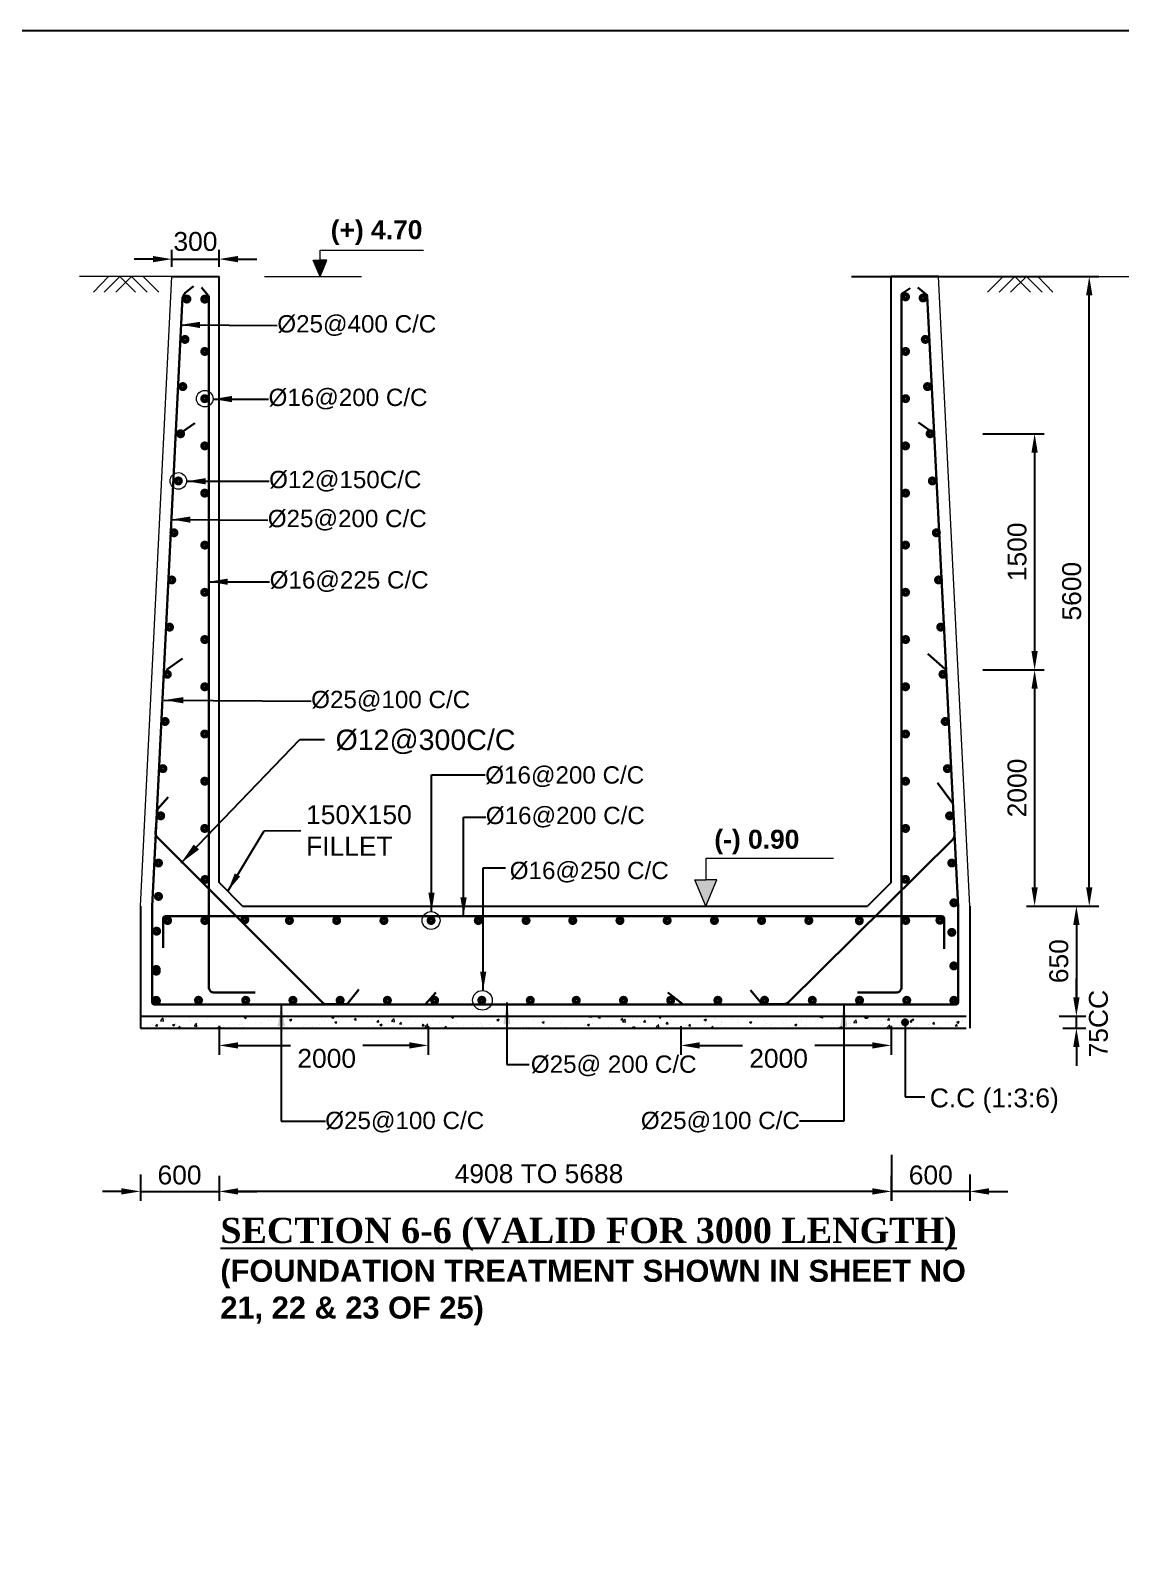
# Model space of a CAD drawing. Extents: x -358915 to 1258323, y -1667244 to -305611.
# Drawn here: x 627647 to 634573, y -1478726 to -1469052 of the extents above; entities that cross this region are included whole.
import ezdxf

# ---------------------------------------------------------------- set-up
doc = ezdxf.new("R2010")
doc.units = 0
doc.header["$LTSCALE"] = 300
doc.header["$MEASUREMENT"] = 0
doc.layers.get('DEFPOINTS').update_dxf_attribs({"linetype": 'CONTINUOUS'})
for name, color, linetype, lineweight in [('Dim', 7, 'CONTINUOUS', 9), ('HATCH', 252, 'CONTINUOUS', 5), ('ROD', 1, 'CONTINUOUS', 30)]:
    doc.layers.add(name, color=color, linetype=linetype, lineweight=lineweight)
doc.layers.add('LINE', color=7, linetype='CONTINUOUS')
doc.layers.add('TXT', color=7, linetype='CONTINUOUS')
doc.styles.add('Arial', font='arial.ttf')
doc.styles.add('DIM', font='isocp3.shx')
doc.dimstyles.new('dim_60', dxfattribs={"dimtxt": 120, "dimasz": 120, "dimexe": 60, "dimexo": 60, "dimgap": 50, "dimtad": 1, "dimdec": 0, "dimzin": 0, "dimdsep": 46, "dimtxsty": 'DIM', "dimcen": 0.09, "dimclrd": 5, "dimclre": 5, "dimclrt": 7, "dimadec": 0, "dimazin": 0, "dimtfac": 1, "dimtdec": 0, "dimtmove": 0, "dimatfit": 3, "dimfxl": 1, "dimtolj": 1, "dimtzin": 0, "dimarcsym": 0})
doc.dimstyles.new('dim_70', dxfattribs={"dimtxt": 140, "dimasz": 140, "dimexe": 70, "dimexo": 40, "dimgap": 50, "dimtad": 1, "dimdec": 0, "dimzin": 0, "dimdsep": 46, "dimtxsty": 'Arial', "dimcen": 0.09, "dimclrd": 5, "dimclre": 5, "dimclrt": 7, "dimadec": 0, "dimazin": 0, "dimtfac": 1, "dimtdec": 0, "dimtmove": 0, "dimatfit": 3, "dimfxl": 1, "dimtolj": 1, "dimtzin": 0, "dimarcsym": 0})

# ---------------------------------------------------------------- blocks, each defined once
blk = doc.blocks.new('*D737')
at = {"layer": 'DEFPOINTS', "color": 0, "ltscale": 500, "transparency": 16777216}
for p in [(628845.1, -1470504), (628545.1, -1470613.5), (628845.1, -1470613.5)]:
    blk.add_point(p, dxfattribs=at)
at = {"layer": 'Dim', "color": 5, "lineweight": -2, "ltscale": 500, "transparency": 16777216}
for p, q in [((628545.1, -1470553.5), (628545.1, -1470444)), ((628845.1, -1470553.5), (628845.1, -1470444)), ((628425.1, -1470504), (628305.1, -1470504)), ((628545.1, -1470504), (628845.1, -1470504)), ((628965.1, -1470504), (629085.1, -1470504))]:
    blk.add_line(p, q, dxfattribs=at)
at = {"layer": 'Dim', "color": 5, "ltscale": 500, "transparency": 16777216}
for points in [[(628425.1, -1470484), (628425.1, -1470524), (628545.1, -1470504)], [(628965.1, -1470484), (628965.1, -1470524), (628845.1, -1470504)]]:
    blk.add_solid(points, dxfattribs=at)
at = {"layer": 'Dim', "color": 7, "ltscale": 500, "transparency": 16777216, "insert": (628695.1, -1470392.6), "char_height": 120, "attachment_point": 5, "style": 'Arial'}
blk.add_mtext('\\A1;300', dxfattribs=at)
blk = doc.blocks.new('*D738')
at = {"layer": 'DEFPOINTS', "color": 0, "ltscale": 50, "transparency": 16777216}
for p in [(632802.9, -1470613.5), (634374.2, -1470613.5), (634027, -1474613.5)]:
    blk.add_point(p, dxfattribs=at)
at = {"layer": 'Dim', "color": 5, "lineweight": -2, "ltscale": 50, "transparency": 16777216}
for p, q in [((632862.9, -1470613.5), (634434.2, -1470613.5)), ((634374.2, -1474493.5), (634374.2, -1470733.5)), ((634087, -1474613.5), (634434.2, -1474613.5))]:
    blk.add_line(p, q, dxfattribs=at)
at = {"layer": 'Dim', "color": 5, "ltscale": 50, "transparency": 16777216}
for points in [[(634354.2, -1470733.5), (634394.2, -1470733.5), (634374.2, -1470613.5)], [(634354.2, -1474493.5), (634394.2, -1474493.5), (634374.2, -1474613.5)]]:
    blk.add_solid(points, dxfattribs=at)
at = {"layer": 'Dim', "color": 7, "ltscale": 50, "transparency": 16777216, "insert": (634263, -1472613.5), "char_height": 120, "attachment_point": 5, "rotation": 90, "style": 'Arial'}
blk.add_mtext('\\A1;5600', dxfattribs=at)
blk = doc.blocks.new('*D759')
at = {"layer": 'DEFPOINTS', "color": 0, "ltscale": 500, "transparency": 16777216}
for p in [(628345.1, -1476259.2), (628845.1, -1476266.8), (628845.1, -1476426.1)]:
    blk.add_point(p, dxfattribs=at)
at = {"layer": 'Dim', "color": 5, "lineweight": -2, "ltscale": 500, "transparency": 16777216}
for p, q in [((628345.1, -1476319.2), (628345.1, -1476486.1)), ((628845.1, -1476326.8), (628845.1, -1476486.1)), ((628225.1, -1476426.1), (628105.1, -1476426.1)), ((628345.1, -1476426.1), (628845.1, -1476426.1)), ((628965.1, -1476426.1), (629085.1, -1476426.1))]:
    blk.add_line(p, q, dxfattribs=at)
at = {"layer": 'Dim', "color": 5, "ltscale": 500, "transparency": 16777216}
for points in [[(628225.1, -1476406.1), (628225.1, -1476446.1), (628345.1, -1476426.1)], [(628965.1, -1476406.1), (628965.1, -1476446.1), (628845.1, -1476426.1)]]:
    blk.add_solid(points, dxfattribs=at)
at = {"layer": 'Dim', "color": 7, "ltscale": 500, "transparency": 16777216, "insert": (628594.1, -1476322.4), "char_height": 120, "attachment_point": 5, "style": 'Arial'}
blk.add_mtext('\\A1;600', dxfattribs=at)
blk = doc.blocks.new('*D760')
at = {"layer": 'DEFPOINTS', "color": 0, "ltscale": 500, "transparency": 16777216}
for p in [(634082.9, -1474613.5), (634123.7, -1475313.5), (634292.5, -1475313.5)]:
    blk.add_point(p, dxfattribs=at)
at = {"layer": 'Dim', "color": 5, "lineweight": -2, "ltscale": 500, "transparency": 16777216}
for p, q in [((634142.9, -1474613.5), (634352.5, -1474613.5)), ((634292.5, -1474733.5), (634292.5, -1475193.5)), ((634183.7, -1475313.5), (634352.5, -1475313.5))]:
    blk.add_line(p, q, dxfattribs=at)
at = {"layer": 'Dim', "color": 5, "ltscale": 500, "transparency": 16777216}
for points in [[(634272.5, -1474733.5), (634312.5, -1474733.5), (634292.5, -1474613.5)], [(634272.5, -1475193.5), (634312.5, -1475193.5), (634292.5, -1475313.5)]]:
    blk.add_solid(points, dxfattribs=at)
at = {"layer": 'Dim', "color": 7, "ltscale": 500, "transparency": 16777216, "insert": (634181.3, -1474963.5), "char_height": 120, "attachment_point": 5, "rotation": 90, "style": 'Arial'}
blk.add_mtext('\\A1;650', dxfattribs=at)
blk = doc.blocks.new('*D761')
at = {"layer": 'DEFPOINTS', "color": 0, "ltscale": 500, "transparency": 16777216}
for p in [(634220.7, -1475313.5), (634292.5, -1475313.5), (634147.2, -1475388.5)]:
    blk.add_point(p, dxfattribs=at)
at = {"layer": 'Dim', "color": 5, "lineweight": -2, "ltscale": 500, "transparency": 16777216}
for p, q in [((634292.5, -1475193.5), (634292.5, -1475073.5)), ((634280.7, -1475313.5), (634352.5, -1475313.5)), ((634292.5, -1475388.5), (634292.5, -1475313.5)), ((634207.2, -1475388.5), (634352.5, -1475388.5)), ((634292.5, -1475508.5), (634292.5, -1475628.5))]:
    blk.add_line(p, q, dxfattribs=at)
at = {"layer": 'Dim', "color": 5, "ltscale": 500, "transparency": 16777216}
for points in [[(634272.5, -1475193.5), (634312.5, -1475193.5), (634292.5, -1475313.5)], [(634272.5, -1475508.5), (634312.5, -1475508.5), (634292.5, -1475388.5)]]:
    blk.add_solid(points, dxfattribs=at)
at = {"layer": 'Dim', "color": 7, "ltscale": 500, "transparency": 16777216, "insert": (634433.1, -1475360.4), "char_height": 120, "attachment_point": 5, "rotation": 90, "style": 'Arial'}
blk.add_mtext('\\A1;75CC', dxfattribs=at)
blk = doc.blocks.new('*D762')
at = {"layer": 'DEFPOINTS', "color": 0, "ltscale": 500, "transparency": 16777216}
for p in [(633116.2, -1476266.8), (633616.2, -1476259.2), (633116.2, -1476426.1)]:
    blk.add_point(p, dxfattribs=at)
at = {"layer": 'Dim', "color": 5, "lineweight": -2, "ltscale": 500, "transparency": 16777216}
for p, q in [((633116.2, -1476326.8), (633116.2, -1476486.1)), ((633616.2, -1476319.2), (633616.2, -1476486.1)), ((632996.2, -1476426.1), (632876.2, -1476426.1)), ((633616.2, -1476426.1), (633116.2, -1476426.1)), ((633736.2, -1476426.1), (633856.2, -1476426.1))]:
    blk.add_line(p, q, dxfattribs=at)
at = {"layer": 'Dim', "color": 5, "ltscale": 500, "transparency": 16777216}
for points in [[(632996.2, -1476406.1), (632996.2, -1476446.1), (633116.2, -1476426.1)], [(633736.2, -1476406.1), (633736.2, -1476446.1), (633616.2, -1476426.1)]]:
    blk.add_solid(points, dxfattribs=at)
at = {"layer": 'Dim', "color": 7, "ltscale": 500, "transparency": 16777216, "insert": (633367.2, -1476322.4), "char_height": 120, "attachment_point": 5, "style": 'Arial'}
blk.add_mtext('\\A1;600', dxfattribs=at)
blk = doc.blocks.new('*D763')
at = {"layer": 'DEFPOINTS', "color": 0, "ltscale": 500, "transparency": 16777216}
for p in [(633117.4, -1476133.3), (628845.1, -1476266.8), (628845.1, -1476426.1)]:
    blk.add_point(p, dxfattribs=at)
at = {"layer": 'Dim', "color": 5, "lineweight": -2, "ltscale": 500, "transparency": 16777216}
for p, q in [((633117.4, -1476193.3), (633117.4, -1476486.1)), ((628845.1, -1476326.8), (628845.1, -1476486.1)), ((632997.4, -1476426.1), (628965.1, -1476426.1))]:
    blk.add_line(p, q, dxfattribs=at)
at = {"layer": 'Dim', "color": 5, "ltscale": 500, "transparency": 16777216}
for points in [[(628965.1, -1476406.1), (628965.1, -1476446.1), (628845.1, -1476426.1)], [(632997.4, -1476406.1), (632997.4, -1476446.1), (633117.4, -1476426.1)]]:
    blk.add_solid(points, dxfattribs=at)
at = {"layer": 'Dim', "color": 7, "ltscale": 500, "transparency": 16777216, "insert": (630878, -1476314), "char_height": 120, "attachment_point": 5, "style": 'Arial'}
blk.add_mtext('\\A1;4908 TO 5688', dxfattribs=at)
blk = doc.blocks.new('*D1383')
at = {"layer": 'DEFPOINTS', "color": 0, "ltscale": 50, "transparency": 16777216}
for p in [(633639.1, -1473113.5), (633915.8, -1474613.5), (634027, -1474613.5)]:
    blk.add_point(p, dxfattribs=at)
at = {"layer": 'Dim', "color": 5, "lineweight": -2, "ltscale": 50, "transparency": 16777216}
for p, q in [((633699.1, -1473113.5), (634087, -1473113.5)), ((634027, -1473233.5), (634027, -1474493.5)), ((633975.8, -1474613.5), (634087, -1474613.5))]:
    blk.add_line(p, q, dxfattribs=at)
at = {"layer": 'Dim', "color": 5, "ltscale": 50, "transparency": 16777216}
for points in [[(634007, -1473233.5), (634047, -1473233.5), (634027, -1473113.5)], [(634007, -1474493.5), (634047, -1474493.5), (634027, -1474613.5)]]:
    blk.add_solid(points, dxfattribs=at)
at = {"layer": 'Dim', "color": 7, "ltscale": 50, "transparency": 16777216, "insert": (633915.8, -1473863.5), "char_height": 120, "attachment_point": 5, "rotation": 90, "style": 'Arial'}
blk.add_mtext('\\A1;2000', dxfattribs=at)
blk = doc.blocks.new('*D1382')
at = {"layer": 'DEFPOINTS', "color": 0, "ltscale": 50, "transparency": 16777216}
for p in [(633639.1, -1471613.5), (633915.8, -1473113.5), (634027, -1473113.5)]:
    blk.add_point(p, dxfattribs=at)
at = {"layer": 'Dim', "color": 5, "lineweight": -2, "ltscale": 50, "transparency": 16777216}
for p, q in [((633699.1, -1471613.5), (634087, -1471613.5)), ((634027, -1471733.5), (634027, -1472993.5)), ((633975.8, -1473113.5), (634087, -1473113.5))]:
    blk.add_line(p, q, dxfattribs=at)
at = {"layer": 'Dim', "color": 5, "ltscale": 50, "transparency": 16777216}
for points in [[(634007, -1471733.5), (634047, -1471733.5), (634027, -1471613.5)], [(634007, -1472993.5), (634047, -1472993.5), (634027, -1473113.5)]]:
    blk.add_solid(points, dxfattribs=at)
at = {"layer": 'Dim', "color": 7, "ltscale": 50, "transparency": 16777216, "insert": (633915.8, -1472363.5), "char_height": 120, "attachment_point": 5, "rotation": 90, "style": 'Arial'}
blk.add_mtext('\\A1;1500', dxfattribs=at)
blk = doc.blocks.new('*D1384')
at = {"layer": 'DEFPOINTS', "color": 0, "ltscale": 500, "transparency": 16777216}
for p in [(628845.1, -1475313.5), (630173.5, -1475315.9), (630173.5, -1475498.7)]:
    blk.add_point(p, dxfattribs=at)
at = {"layer": 'Dim', "color": 5, "lineweight": -2, "ltscale": 500, "transparency": 16777216}
for p, q in [((628845.1, -1475373.5), (628845.1, -1475558.7)), ((630173.5, -1475375.9), (630173.5, -1475558.7)), ((628965.1, -1475498.7), (629299.2, -1475498.7)), ((630053.5, -1475498.7), (629759.2, -1475498.7))]:
    blk.add_line(p, q, dxfattribs=at)
at = {"layer": 'Dim', "color": 5, "ltscale": 500, "transparency": 16777216}
for points in [[(628965.1, -1475478.7), (628965.1, -1475518.7), (628845.1, -1475498.7)], [(630053.5, -1475478.7), (630053.5, -1475518.7), (630173.5, -1475498.7)]]:
    blk.add_solid(points, dxfattribs=at)
at = {"layer": 'Dim', "color": 7, "ltscale": 500, "transparency": 16777216, "insert": (629529.2, -1475581.7), "char_height": 120, "attachment_point": 5, "style": 'Arial'}
blk.add_mtext('\\A1;2000', dxfattribs=at)
blk = doc.blocks.new('*D1385')
at = {"layer": 'DEFPOINTS', "color": 0, "ltscale": 500, "transparency": 16777216}
for p in [(631778.9, -1475315.9), (633116.2, -1475313.5), (633116.2, -1475498.7)]:
    blk.add_point(p, dxfattribs=at)
at = {"layer": 'Dim', "color": 5, "lineweight": -2, "ltscale": 500, "transparency": 16777216}
for p, q in [((631778.9, -1475375.9), (631778.9, -1475558.7)), ((633116.2, -1475373.5), (633116.2, -1475558.7)), ((631898.9, -1475498.7), (632170.3, -1475498.7)), ((632996.2, -1475498.7), (632630.3, -1475498.7))]:
    blk.add_line(p, q, dxfattribs=at)
at = {"layer": 'Dim', "color": 5, "ltscale": 500, "transparency": 16777216}
for points in [[(631898.9, -1475478.7), (631898.9, -1475518.7), (631778.9, -1475498.7)], [(632996.2, -1475478.7), (632996.2, -1475518.7), (633116.2, -1475498.7)]]:
    blk.add_solid(points, dxfattribs=at)
at = {"layer": 'Dim', "color": 7, "ltscale": 500, "transparency": 16777216, "insert": (632400.3, -1475581.7), "char_height": 120, "attachment_point": 5, "style": 'Arial'}
blk.add_mtext('\\A1;2000', dxfattribs=at)

msp = doc.modelspace()

# ---------------------------------------------------------------- hatches: boundary and pattern name
at = {"layer": 'Dim', "ltscale": 500}
h = msp.add_hatch(color=8, dxfattribs=at)
h.dxf.hatch_style = 1
h.paths.add_polyline_path([(629531, -1470509.8), (629487.5, -1470509.8), (629444.1, -1470509.8), (629487.5, -1470613.5)])
h = msp.add_hatch(color=8, dxfattribs=at)
h.dxf.hatch_style = 1
h.paths.add_polyline_path([(632008.2, -1474447.6), (631938.7, -1474447.6), (631869.2, -1474447.6), (631938.7, -1474613.5)])

# ---------------------------------------------------------------- linework, layer by layer
at = {"layer": 'Dim', "ltscale": 50}
for p, q in [((629487.5, -1470613.5), (629487.5, -1470447.7)), ((629487.5, -1470447.7), (630143.6, -1470447.7)), ((628545.1, -1470613.5), (627959.4, -1470613.5)), ((629133.2, -1470613.5), (629749.5, -1470613.5))]:
    msp.add_line(p, q, dxfattribs=at)
at = {"layer": 'Dim', "ltscale": 500}
msp.add_line((631939.3, -1474309.6), (632749.3, -1474309.6), dxfattribs=at)
at = {"layer": 'Dim', "color": 2, "ltscale": 50}
for p, q in [((628873.1, -1475316.1), (628873.1, -1475316.1)), ((629005.2, -1475320), (629019.2, -1475314.6)), ((629015.2, -1475326.7), (629019.2, -1475314.6)), ((629283.5, -1475313.8), (629283.5, -1475313.8)), ((629363.7, -1475316.9), (629363.7, -1475316.9)), ((629390.3, -1475318.4), (629390.3, -1475318.4)), ((629561.7, -1475324.3), (629570.9, -1475313.5)), ((629573.7, -1475325.4), (629571.5, -1475313.5)), ((629734.9, -1475313.5), (629745.7, -1475315.1)), ((629745.7, -1475315.1), (629745.5, -1475313.5)), ((630173.5, -1475315.9), (630173.5, -1475315.9)), ((630323, -1475319.5), (630337, -1475314.2)), ((630332.9, -1475326.2), (630337, -1475314.2)), ((630812.7, -1475316.1), (630812.7, -1475316.1)), ((630865, -1475315.1), (630865, -1475315.1)), ((631020.8, -1475314.6), (631020.8, -1475314.6)), ((631146.2, -1475318.9), (631146.2, -1475318.9)), ((631180.5, -1475315.7), (631180.5, -1475315.7)), ((631195.5, -1475316.2), (631213.3, -1475318.9)), ((631196.6, -1475315), (631198.1, -1475313.5)), ((631213.3, -1475318.9), (631212.7, -1475313.5)), ((631255.4, -1475324.5), (631264.7, -1475313.5)), ((631267.4, -1475325.6), (631265.1, -1475313.5)), ((631321.6, -1475313.9), (631321.6, -1475313.9)), ((631548.2, -1475317.1), (631548.2, -1475317.1)), ((631640.7, -1475319.1), (631654.7, -1475313.7)), ((631640.7, -1475319.1), (631650.7, -1475325.8)), ((631650.6, -1475325.8), (631654.7, -1475313.7)), ((631778.9, -1475315.9), (631778.9, -1475315.9)), ((632627.8, -1475318.9), (632627.8, -1475318.9)), ((632664.3, -1475318.8), (632669.4, -1475313.5)), ((632680.9, -1475322.7), (632679.8, -1475313.5)), ((632751.2, -1475317.1), (632751.2, -1475317.1)), ((632949.1, -1475324.7), (632958.5, -1475313.5)), ((632958.5, -1475318.7), (632972, -1475313.5)), ((632958.5, -1475318.7), (632968.4, -1475325.4)), ((632961, -1475325.8), (632958.8, -1475313.5)), ((632968.4, -1475325.4), (632972.4, -1475313.5)), ((633261.3, -1475314), (633261.3, -1475314)), ((628390.4, -1475380), (628390.4, -1475380)), ((628407.8, -1475370.8), (628407.8, -1475370.8)), ((628424.5, -1475362.9), (628424.5, -1475362.9)), ((628441.9, -1475374.4), (628451.5, -1475362.9)), ((628441.9, -1475374.4), (628453.8, -1475375.4)), ((628453.8, -1475375.5), (628451.5, -1475362.9)), ((628457.9, -1475364.2), (628457.9, -1475364.2)), ((628464.5, -1475370.8), (628464.5, -1475370.8)), ((628473.7, -1475341.7), (628491.5, -1475344.4)), ((628474.8, -1475340.5), (628490.4, -1475324.3)), ((628491.5, -1475344.4), (628489.3, -1475325.4)), ((628497.2, -1475384.5), (628497.2, -1475384.5)), ((628533.6, -1475354.2), (628533.6, -1475354.2)), ((628541.1, -1475342.9), (628541.1, -1475342.9)), ((628549.8, -1475368.5), (628563.8, -1475363.1)), ((628549.8, -1475368.5), (628559.7, -1475375.2)), ((628559.7, -1475375.2), (628563.7, -1475363.1)), ((628565.5, -1475358), (628565.5, -1475358)), ((628585.3, -1475386.9), (628595, -1475375.4)), ((628585.3, -1475386.9), (628597.3, -1475388)), ((628597.3, -1475388), (628595, -1475375.5)), ((628657.8, -1475322.9), (628657.8, -1475322.9)), ((628659.9, -1475337.6), (628659.9, -1475337.6)), ((628669.4, -1475343), (628669.4, -1475343)), ((628687.2, -1475374.8), (628705, -1475377.6)), ((628688.3, -1475373.6), (628703.9, -1475357.4)), ((628704.9, -1475377.5), (628702.7, -1475358.5)), ((628710, -1475331), (628710, -1475331)), ((628738, -1475388.5), (628738.4, -1475388)), ((628738.5, -1475388.5), (628738.4, -1475388)), ((628772, -1475328.9), (628772, -1475328.9)), ((628785.8, -1475321), (628785.8, -1475321)), ((628837.2, -1475384.5), (628851.2, -1475379.1)), ((628837.2, -1475384.5), (628843.1, -1475388.5)), ((628848, -1475388.5), (628851.2, -1475379.1)), ((628859.5, -1475383.3), (628859.5, -1475383.3)), ((628870.6, -1475382.7), (628870.6, -1475382.7)), ((628909.5, -1475376.7), (628909.5, -1475376.7)), ((628974.5, -1475367.7), (628974.5, -1475367.7)), ((628985.3, -1475366.7), (628985.3, -1475366.7)), ((628999.4, -1475382.1), (628999.4, -1475382.1)), ((629005.2, -1475320), (629015.2, -1475326.7)), ((629077.2, -1475353.6), (629077.2, -1475353.6)), ((629111.6, -1475350.1), (629111.6, -1475350.1)), ((629116.1, -1475362.1), (629116.1, -1475362.1)), ((629161.6, -1475343.5), (629161.6, -1475343.5)), ((629178.2, -1475340.8), (629178.2, -1475340.8)), ((629232.7, -1475342.1), (629232.7, -1475342.1)), ((629237.4, -1475333.5), (629237.4, -1475333.5)), ((629280.6, -1475386), (629280.6, -1475386)), ((629282.1, -1475325.8), (629282.1, -1475325.8)), ((629292.7, -1475336), (629306.7, -1475330.6)), ((629292.7, -1475336), (629302.6, -1475342.7)), ((629302.6, -1475342.7), (629306.6, -1475330.6)), ((629349.3, -1475322.1), (629349.3, -1475322.1)), ((629382.3, -1475378.3), (629382.3, -1475378.3)), ((629397.3, -1475366), (629397.3, -1475366)), ((629436.9, -1475379.2), (629436.9, -1475379.2)), ((629483.4, -1475365.5), (629483.4, -1475365.5)), ((629497, -1475322.9), (629497, -1475322.9)), ((629513.9, -1475346), (629513.9, -1475346)), ((629561.7, -1475324.3), (629573.7, -1475325.4)), ((629563.2, -1475362.6), (629563.2, -1475362.6)), ((629580.1, -1475352), (629594.1, -1475346.6)), ((629580.1, -1475352), (629590, -1475358.7)), ((629587.2, -1475350.5), (629587.2, -1475350.5)), ((629590, -1475358.7), (629594.1, -1475346.6)), ((629603.8, -1475327.4), (629603.8, -1475327.4)), ((629613.3, -1475356), (629613.3, -1475356)), ((629630.5, -1475326), (629630.5, -1475326)), ((629689, -1475346), (629689, -1475346)), ((629689.9, -1475336.4), (629689.9, -1475336.4)), ((629705.2, -1475336.9), (629714.8, -1475325.4)), ((629705.2, -1475336.9), (629717.2, -1475337.9)), ((629710.6, -1475331.9), (629710.6, -1475331.9)), ((629717.1, -1475338), (629714.8, -1475325.4)), ((629791, -1475323.6), (629791, -1475323.6)), ((629815.3, -1475329.4), (629815.3, -1475329.4)), ((629817.3, -1475336.4), (629817.3, -1475336.4)), ((629823.6, -1475375.9), (629823.6, -1475375.9)), ((629848.7, -1475349.4), (629858.3, -1475338)), ((629848.7, -1475349.4), (629860.6, -1475350.5)), ((629860.6, -1475350.5), (629858.3, -1475338)), ((629865.4, -1475322.8), (629865.4, -1475322.8)), ((629867.5, -1475368), (629881.5, -1475362.6)), ((629867.5, -1475368), (629877.5, -1475374.7)), ((629877.4, -1475374.7), (629881.5, -1475362.6)), ((629892.4, -1475375.2), (629892.4, -1475375.2)), ((629924.1, -1475340.9), (629924.1, -1475340.9)), ((629940.2, -1475355.9), (629940.2, -1475355.9)), ((629941.4, -1475345.5), (629959.1, -1475348.2)), ((629942.5, -1475344.3), (629958, -1475328.1)), ((629959.1, -1475348.2), (629956.9, -1475329.2)), ((629992.1, -1475362), (630001.7, -1475350.5)), ((629992.1, -1475362), (630004.1, -1475363)), ((629995.1, -1475361.1), (629995.1, -1475361.1)), ((630004, -1475363.1), (630001.7, -1475350.5)), ((630014.8, -1475375.1), (630014.8, -1475375.1)), ((630030.8, -1475345.4), (630030.8, -1475345.4)), ((630056.8, -1475335.9), (630056.8, -1475335.9)), ((630064.9, -1475368.5), (630064.9, -1475368.5)), ((630096.1, -1475348.3), (630096.1, -1475348.3)), ((630135.6, -1475374.5), (630145.2, -1475363.1)), ((630135.6, -1475374.5), (630147.5, -1475375.6)), ((630137.6, -1475349.9), (630137.6, -1475349.9)), ((630140.7, -1475358.5), (630140.7, -1475358.5)), ((630147.5, -1475375.6), (630145.2, -1475363.1)), ((630154.8, -1475378.6), (630172.6, -1475381.4)), ((630154.9, -1475384), (630168.9, -1475378.7)), ((630154.9, -1475384), (630161.5, -1475388.5)), ((630155.9, -1475377.4), (630171.5, -1475361.2)), ((630165.6, -1475388.5), (630168.9, -1475378.7)), ((630172.6, -1475381.3), (630170.4, -1475362.3)), ((630200, -1475333.3), (630200, -1475333.3)), ((630244.4, -1475354.4), (630244.4, -1475354.4)), ((630267, -1475341.9), (630267, -1475341.9)), ((630279, -1475387.1), (630288.6, -1475375.6)), ((630279, -1475387.1), (630291, -1475388.1)), ((630290.9, -1475388.2), (630288.6, -1475375.6)), ((630300.2, -1475385.8), (630300.2, -1475385.8)), ((630302.7, -1475319.2), (630302.7, -1475319.2)), ((630317, -1475335.3), (630317, -1475335.3)), ((630323, -1475319.5), (630332.9, -1475326.2)), ((630351.1, -1475359), (630351.1, -1475359)), ((630392.8, -1475325.3), (630392.8, -1475325.3)), ((630401.3, -1475373), (630401.3, -1475373)), ((630431.8, -1475388.5), (630432.1, -1475388.2)), ((630432.1, -1475388.5), (630432.1, -1475388.2)), ((630457.9, -1475363.5), (630457.9, -1475363.5)), ((630466.5, -1475387.5), (630466.5, -1475387.5)), ((630505.1, -1475358), (630505.1, -1475358)), ((630515.1, -1475375.1), (630515.1, -1475375.1)), ((630516.5, -1475381), (630516.5, -1475381)), ((630564.7, -1475368), (630564.7, -1475368)), ((630592.3, -1475371), (630592.3, -1475371)), ((630607.8, -1475343.9), (630607.8, -1475343.9)), ((630610.4, -1475335.6), (630624.4, -1475330.2)), ((630610.4, -1475335.6), (630620.4, -1475342.3)), ((630620.3, -1475342.3), (630624.4, -1475330.2)), ((630631.8, -1475355.1), (630631.8, -1475355.1)), ((630671.4, -1475372.5), (630671.4, -1475372.5)), ((630708.9, -1475331.1), (630708.9, -1475331.1)), ((630718.6, -1475354.4), (630718.6, -1475354.4)), ((630748.4, -1475335.1), (630748.4, -1475335.1)), ((630768.7, -1475347.8), (630768.7, -1475347.8)), ((630778.2, -1475377), (630778.2, -1475377)), ((630796.3, -1475379), (630796.3, -1475379)), ((630810.3, -1475382.7), (630810.3, -1475382.7)), ((630844.4, -1475337.8), (630844.4, -1475337.8)), ((630885, -1475381.5), (630885, -1475381.5)), ((630897.8, -1475351.6), (630911.8, -1475346.2)), ((630897.8, -1475351.6), (630907.8, -1475358.3)), ((630907.8, -1475358.3), (630911.8, -1475346.2)), ((630913, -1475359), (630913, -1475359)), ((630913, -1475368.6), (630913, -1475368.6)), ((630970.7, -1475321.2), (630970.7, -1475321.2)), ((630991.7, -1475386), (630991.7, -1475386)), ((631014, -1475355.8), (631014, -1475355.8)), ((631029.6, -1475339), (631029.6, -1475339)), ((631043.9, -1475383.5), (631043.9, -1475383.5)), ((631117.9, -1475340.8), (631117.9, -1475340.8)), ((631170.2, -1475366.9), (631170.2, -1475366.9)), ((631185.3, -1475367.6), (631199.3, -1475362.2)), ((631185.3, -1475367.6), (631195.2, -1475374.3)), ((631195.2, -1475374.3), (631199.2, -1475362.2)), ((631220.3, -1475360.3), (631220.3, -1475360.3)), ((631220.6, -1475326.7), (631220.6, -1475326.7)), ((631255.4, -1475324.5), (631267.4, -1475325.6)), ((631287.2, -1475320.2), (631287.2, -1475320.2)), ((631296.1, -1475350.3), (631296.1, -1475350.3)), ((631319.2, -1475380.5), (631319.2, -1475380.5)), ((631339.2, -1475368.9), (631339.2, -1475368.9)), ((631394, -1475324.8), (631394, -1475324.8)), ((631398.9, -1475337.1), (631408.5, -1475325.6)), ((631398.9, -1475337.1), (631410.8, -1475338.1)), ((631410.8, -1475338.1), (631408.5, -1475325.6)), ((631409, -1475349.3), (631426.8, -1475352)), ((631410.1, -1475348.1), (631425.7, -1475331.9)), ((631422.4, -1475333.7), (631422.4, -1475333.7)), ((631423, -1475365.5), (631423, -1475365.5)), ((631426.7, -1475352), (631424.5, -1475333)), ((631455.9, -1475348.9), (631455.9, -1475348.9)), ((631472.4, -1475327.1), (631472.4, -1475327.1)), ((631472.7, -1475383.6), (631486.7, -1475378.2)), ((631472.7, -1475383.6), (631479.9, -1475388.5)), ((631483.2, -1475388.5), (631486.7, -1475378.2)), ((631500.7, -1475329.3), (631500.7, -1475329.3)), ((631525.7, -1475351.4), (631525.7, -1475351.4)), ((631542.3, -1475349.6), (631552, -1475338.1)), ((631542.3, -1475349.6), (631554.3, -1475350.7)), ((631554.3, -1475350.7), (631551.9, -1475338.2)), ((631572.5, -1475328.9), (631572.5, -1475328.9)), ((631607.5, -1475333.8), (631607.5, -1475333.8)), ((631621.9, -1475379.3), (631621.9, -1475379.3)), ((631622.4, -1475382.4), (631640.2, -1475385.2)), ((631623.5, -1475381.2), (631639.1, -1475365)), ((631626.7, -1475338.6), (631626.7, -1475338.6)), ((631640.2, -1475385.1), (631638, -1475366.1)), ((631671.9, -1475372.8), (631671.9, -1475372.8)), ((631685.8, -1475362.2), (631695.4, -1475350.7)), ((631685.8, -1475362.2), (631697.7, -1475363.2)), ((631697.7, -1475363.2), (631695.4, -1475350.7)), ((631714.3, -1475338.3), (631714.3, -1475338.3)), ((631730.6, -1475323.6), (631730.6, -1475323.6)), ((631747.7, -1475362.8), (631747.7, -1475362.8)), ((631821, -1475342.8), (631821, -1475342.8)), ((631829.2, -1475374.7), (631838.9, -1475363.2)), ((631829.2, -1475374.7), (631841.2, -1475375.8)), ((631830.9, -1475376.1), (631830.9, -1475376.1)), ((631841.2, -1475375.8), (631838.8, -1475363.3)), ((631874, -1475346.2), (631874, -1475346.2)), ((631885.6, -1475320.4), (631885.6, -1475320.4)), ((631914.2, -1475388.1), (631914.2, -1475388.1)), ((631924.1, -1475339.6), (631924.1, -1475339.6)), ((631927.8, -1475347.3), (631927.8, -1475347.3)), ((631928.2, -1475335.1), (631942.2, -1475329.7)), ((631928.2, -1475335.1), (631938.1, -1475341.8)), ((631931.9, -1475363.3), (631931.9, -1475363.3)), ((631938.1, -1475341.8), (631942.1, -1475329.7)), ((631972.7, -1475387.3), (631982.3, -1475375.8)), ((631972.7, -1475387.3), (631984.6, -1475388.3)), ((631984.6, -1475388.3), (631982.3, -1475375.8)), ((631992.4, -1475325), (631992.4, -1475325)), ((631999.8, -1475329.6), (631999.8, -1475329.6)), ((632030.8, -1475368.1), (632030.8, -1475368.1)), ((632034.6, -1475351.8), (632034.6, -1475351.8)), ((632035.8, -1475348.3), (632035.8, -1475348.3)), ((632099.2, -1475329.5), (632099.2, -1475329.5)), ((632123.6, -1475385.3), (632123.6, -1475385.3)), ((632125.7, -1475388.5), (632125.8, -1475388.3)), ((632125.8, -1475388.5), (632125.8, -1475388.4)), ((632138.5, -1475334.2), (632138.5, -1475334.2)), ((632141.3, -1475356.3), (632141.3, -1475356.3)), ((632147.5, -1475348.1), (632147.5, -1475348.1)), ((632199.3, -1475375.3), (632199.3, -1475375.3)), ((632205.9, -1475334), (632205.9, -1475334)), ((632215.6, -1475351.1), (632229.6, -1475345.8)), ((632215.6, -1475351.1), (632225.5, -1475357.8)), ((632225.5, -1475357.8), (632229.6, -1475345.8)), ((632237.1, -1475388), (632237.1, -1475388)), ((632239.5, -1475321.4), (632239.5, -1475321.4)), ((632248.1, -1475360.8), (632248.1, -1475360.8)), ((632264.1, -1475328.1), (632264.1, -1475328.1)), ((632312, -1475372), (632312, -1475372)), ((632312.7, -1475338.5), (632312.7, -1475338.5)), ((632325.6, -1475358.7), (632325.6, -1475358.7)), ((632340.9, -1475373), (632340.9, -1475373)), ((632354.9, -1475365.4), (632354.9, -1475365.4)), ((632375.7, -1475352.1), (632375.7, -1475352.1)), ((632419.5, -1475343), (632419.5, -1475343)), ((632428.6, -1475352), (632428.6, -1475352)), ((632443.6, -1475358.9), (632443.6, -1475358.9)), ((632451.4, -1475342.1), (632451.4, -1475342.1)), ((632461.6, -1475369.9), (632461.6, -1475369.9)), ((632503, -1475367.2), (632517, -1475361.8)), ((632503, -1475367.2), (632513, -1475373.9)), ((632512.9, -1475373.9), (632517, -1475361.8)), ((632526.2, -1475347.5), (632526.2, -1475347.5)), ((632544.6, -1475346.1), (632544.6, -1475346.1)), ((632545.3, -1475331.9), (632545.3, -1475331.9)), ((632568.4, -1475374.4), (632568.4, -1475374.4)), ((632577.8, -1475325.5), (632577.8, -1475325.5)), ((632633, -1475352), (632633, -1475352)), ((632648.5, -1475331.1), (632648.5, -1475331.1)), ((632651, -1475387.8), (632651, -1475387.8)), ((632663.1, -1475320), (632680.9, -1475322.7)), ((632675.2, -1475378.9), (632675.2, -1475378.9)), ((632738.3, -1475381.9), (632738.3, -1475381.9)), ((632739.8, -1475356.5), (632739.8, -1475356.5)), ((632748.8, -1475383.6), (632748.8, -1475383.6)), ((632777.3, -1475371.1), (632777.3, -1475371.1)), ((632781.9, -1475383.4), (632781.9, -1475383.4)), ((632790.4, -1475383.2), (632804.4, -1475377.8)), ((632790.4, -1475383.2), (632798.3, -1475388.5)), ((632800.8, -1475388.5), (632804.4, -1475377.8)), ((632827.3, -1475364.6), (632827.3, -1475364.6)), ((632846.5, -1475361), (632846.5, -1475361)), ((632849.8, -1475370.8), (632849.8, -1475370.8)), ((632854.9, -1475361.9), (632854.9, -1475361.9)), ((632876.6, -1475353.1), (632894.4, -1475355.8)), ((632877.7, -1475351.9), (632893.3, -1475335.7)), ((632888.7, -1475387.9), (632888.7, -1475387.9)), ((632894.4, -1475355.8), (632892.2, -1475336.8)), ((632903.1, -1475354.6), (632903.1, -1475354.6)), ((632949.1, -1475324.7), (632961.1, -1475325.7)), ((632953.3, -1475365.6), (632953.3, -1475365.6)), ((632953.7, -1475355.8), (632953.7, -1475355.8)), ((632971.6, -1475341.9), (632971.6, -1475341.9)), ((633029.4, -1475338), (633029.4, -1475338)), ((633056.4, -1475341.8), (633056.4, -1475341.8)), ((633060, -1475370.1), (633060, -1475370.1)), ((633079.5, -1475331.4), (633079.5, -1475331.4)), ((633088.2, -1475321.9), (633088.2, -1475321.9)), ((633090, -1475386.2), (633104.7, -1475388.5)), ((633091.2, -1475385), (633106.7, -1475368.8)), ((633092.5, -1475337.2), (633102.2, -1475325.7)), ((633092.5, -1475337.2), (633104.5, -1475338.3)), ((633104.5, -1475338.3), (633102.2, -1475325.8)), ((633107.8, -1475388.5), (633105.6, -1475369.9)), ((633155.2, -1475321.4), (633155.2, -1475321.4)), ((633157.4, -1475329), (633157.4, -1475329)), ((633166.8, -1475374.6), (633166.8, -1475374.6)), ((633228.9, -1475383.6), (633228.9, -1475383.6)), ((633236, -1475349.8), (633245.6, -1475338.3)), ((633236, -1475349.8), (633248, -1475350.8)), ((633247.9, -1475350.9), (633245.6, -1475338.3)), ((633245.9, -1475334.7), (633259.9, -1475329.3)), ((633245.9, -1475334.7), (633255.9, -1475341.4)), ((633255.8, -1475341.4), (633259.9, -1475329.3)), ((633258.8, -1475380.5), (633258.8, -1475380.5)), ((633273.6, -1475379.1), (633273.6, -1475379.1)), ((633279, -1475377.1), (633279, -1475377.1)), ((633354.7, -1475367.1), (633354.7, -1475367.1)), ((633361.5, -1475366.5), (633361.5, -1475366.5)), ((633379.5, -1475362.3), (633389.1, -1475350.8)), ((633379.5, -1475362.3), (633391.4, -1475363.4)), ((633380.3, -1475383.6), (633380.3, -1475383.6)), ((633391.4, -1475363.4), (633389.1, -1475350.9)), ((633429.9, -1475381.1), (633429.9, -1475381.1)), ((633462.5, -1475353.7), (633462.5, -1475353.7)), ((633481, -1475350.5), (633481, -1475350.5)), ((633487.1, -1475388.1), (633487.1, -1475388.1)), ((633522.9, -1475374.9), (633532.5, -1475363.4)), ((633522.9, -1475374.9), (633534.9, -1475375.9)), ((633531.1, -1475343.9), (633531.1, -1475343.9)), ((633534.8, -1475376), (633532.5, -1475363.4)), ((633533.3, -1475350.7), (633547.3, -1475345.3)), ((633533.3, -1475350.7), (633543.3, -1475357.4)), ((633543.2, -1475357.4), (633547.3, -1475345.3)), ((633546.5, -1475361.1), (633546.5, -1475361.1)), ((633566.4, -1475338.7), (633566.4, -1475338.7))]:
    msp.add_line(p, q, dxfattribs=at)
at = {"layer": 'Dim', "ltscale": 500}
for points in [[(629487.5, -1470613.5), (629444.1, -1470509.8), (629487.5, -1470509.8)], [(629487.5, -1470613.5), (629531, -1470509.8), (629487.5, -1470509.8)], [(631939.3, -1474447.6), (631939.3, -1474309.6)], [(631938.7, -1474613.5), (631869.2, -1474447.6), (631938.7, -1474447.6)], [(631938.7, -1474613.5), (632008.2, -1474447.6), (631938.7, -1474447.6)]]:
    msp.add_lwpolyline(points, dxfattribs=at)
at = {"layer": 'Dim', "ltscale": 50}
msp.add_lwpolyline([(633490.2, -1470613.5), (634704.1, -1470613.5)], dxfattribs=at)
at = {"layer": 'Dim'}
for centre, radius in [((628754.3, -1471390.5), 52.6), ((628586.6, -1471913), 52.6), ((630192.4, -1474705.3), 56.8), ((630518.9, -1475212.2), 62.4)]:
    msp.add_circle(centre, radius, dxfattribs=at)
at = {"layer": 'HATCH', "lineweight": 15}
for points in [[(628141.8, -1470613.5), (628047, -1470713.3)], [(628215.3, -1470613.5), (628115.4, -1470713.3)], [(628288.8, -1470613.5), (628188.9, -1470713.3)], [(628215.3, -1470613.5), (628315.1, -1470713.3)], [(628288.8, -1470613.5), (628388.7, -1470713.3)], [(628362.3, -1470613.5), (628462.2, -1470713.3)], [(633827.7, -1470613.5), (633727.9, -1470713.3)], [(633901.3, -1470613.5), (633801.4, -1470713.3)], [(633974.8, -1470613.5), (633874.9, -1470713.3)], [(633901.3, -1470613.5), (634001.1, -1470713.3)], [(633974.8, -1470613.5), (634074.7, -1470713.3)], [(634048.3, -1470613.5), (634143, -1470713.3)]]:
    msp.add_lwpolyline(points, dxfattribs=at)
at = {"layer": 'LINE', "lineweight": 15}
for p, q in [((628345.1, -1474613.5), (628545.1, -1470613.5)), ((633616.2, -1474613.5), (633416.2, -1470613.5)), ((628345.1, -1474613.5), (628345.1, -1474613.5))]:
    msp.add_line(p, q, dxfattribs=at)
at = {"layer": 'LINE'}
for p, q in [((628545.1, -1470613.5), (628845.1, -1470613.5)), ((628845.1, -1474463.5), (628845.1, -1470613.5)), ((633416.2, -1470613.5), (633116.2, -1470613.5)), ((633116.2, -1474463.5), (633116.2, -1470613.5)), ((628995.1, -1474613.5), (628845.1, -1474463.5)), ((633116.2, -1474463.5), (632966.2, -1474613.5)), ((628345.1, -1474613.5), (628345.1, -1475388.5)), ((628995.1, -1474613.5), (630911.3, -1474613.5)), ((630911.3, -1474613.5), (632966.2, -1474613.5)), ((633616.2, -1474613.5), (633616.2, -1475388.5)), ((628345.1, -1475313.5), (633591.2, -1475313.5)), ((628345.1, -1475388.5), (633591.2, -1475388.5))]:
    msp.add_line(p, q, dxfattribs=at)
msp.add_lwpolyline([(649573, -1489454.2), (620720.6, -1489454.2), (620720.6, -1469051.5), (649573, -1469051.5)], close=True, dxfattribs=at)
for points in [[(628345.1, -1474613.5), (628345.1, -1474613.5)], [(633616.2, -1474613.5), (633616.2, -1474613.5)]]:
    msp.add_lwpolyline(points, dxfattribs=at)
at = {"layer": 'LINE', "lineweight": 15}
msp.add_lwpolyline([(633616.2, -1474613.5), (633616.2, -1474613.5)], dxfattribs=at)
at = {"layer": 'ROD'}
for p, q in [((628420, -1474617), (628613.8, -1470746.1)), ((628628.8, -1470719.6), (628683.7, -1470675.6)), ((633336.9, -1470726.5), (633284.8, -1470684.6)), ((633541.3, -1474617), (633345.3, -1470739.3)), ((628420.1, -1474613.5), (628420.1, -1475223.5)), ((633541.2, -1474613.5), (633541.2, -1475223.5)), ((633540.7, -1475228.5), (633540.7, -1475058.7)), ((628537.6, -1475238.5), (628430.6, -1475238.5)), ((628435.1, -1475238.5), (630911.3, -1475238.5)), ((628435.1, -1475238.5), (628537.6, -1475238.5)), ((630911.3, -1475238.5), (633526.2, -1475238.5)), ((633526.2, -1475238.5), (633512.3, -1475238.5)), ((633526.2, -1475238.5), (633530.7, -1475238.5))]:
    msp.add_line(p, q, dxfattribs=at)
at = {"layer": 'ROD', "const_width": 30.7}
for points in [[(628653.1, -1470753.5, -1), (628628.1, -1470761.8, -1)], [(628766.8, -1470754.1, -1), (628741.7, -1470762.4, -1)], [(633194.5, -1470739.4, 1), (633219.5, -1470747.7, 1)], [(633306, -1470746.7, 1), (633331.1, -1470755, 1)], [(628641.2, -1471009.8, -1), (628616.2, -1471018.2, -1)], [(628766.8, -1471086.3, -1), (628741.7, -1471094.7, -1)], [(633194.5, -1471086.3, 1), (633219.5, -1471094.7, 1)], [(633320, -1471009.8, 1), (633345.1, -1471018.2, 1)], [(628627.2, -1471309.5, -1), (628602.2, -1471317.8, -1)], [(633334.1, -1471309.5, 1), (633359.1, -1471317.8, 1)], [(628766.8, -1471386.3, -1), (628741.7, -1471394.7, -1)], [(633194.5, -1471386.3, 1), (633219.5, -1471394.7, 1)], [(628613.2, -1471609.2, -1), (628588.1, -1471617.5, -1)], [(633350.7, -1471609.2, 1), (633375.7, -1471617.5, 1)], [(628766.8, -1471686.3, -1), (628741.7, -1471694.7, -1)], [(633194.5, -1471686.3, 1), (633219.5, -1471694.7, 1)], [(628599.1, -1471908.8, -1), (628574.1, -1471917.2, -1)], [(633364.9, -1471908.8, 1), (633390, -1471917.2, 1)], [(628766.8, -1471986.3, -1), (628741.7, -1471994.7, -1)], [(633194.5, -1471986.3, 1), (633219.5, -1471994.7, 1)], [(628571.1, -1472238.2, -1), (628546, -1472246.5, -1)], [(633390.2, -1472238.2, 1), (633415.3, -1472246.5, 1)], [(628766.8, -1472316.3, -1), (628741.7, -1472324.7, -1)], [(633194.5, -1472316.3, 1), (633219.5, -1472324.7, 1)], [(628557, -1472537.9, -1), (628532, -1472546.2, -1)], [(633404.3, -1472537.9, 1), (633429.3, -1472546.2, 1)], [(628766.8, -1472616.3, -1), (628741.7, -1472624.7, -1)], [(633194.5, -1472616.3, 1), (633219.5, -1472624.7, 1)], [(628543, -1472837.5, -1), (628517.9, -1472845.9, -1)], [(628766.8, -1472916.3, -1), (628741.7, -1472924.7, -1)], [(633194.5, -1472916.3, 1), (633219.5, -1472924.7, 1)], [(633418.3, -1472837.5, 1), (633443.3, -1472845.9, 1)], [(628529, -1473137.2, -1), (628503.9, -1473145.5, -1)], [(633432.3, -1473137.2, 1), (633457.4, -1473145.5, 1)], [(628766.8, -1473216.3, -1), (628741.7, -1473224.7, -1)], [(633194.5, -1473216.3, 1), (633219.5, -1473224.7, 1)], [(628514.9, -1473436.9, -1), (628489.9, -1473445.2, -1)], [(633446.4, -1473436.9, 1), (633471.4, -1473445.2, 1)], [(628766.8, -1473516.3, -1), (628741.7, -1473524.7, -1)], [(633194.5, -1473516.3, 1), (633219.5, -1473524.7, 1)], [(628500.9, -1473736.5, -1), (628475.8, -1473744.9, -1)], [(633460.4, -1473736.5, 1), (633485.5, -1473744.9, 1)], [(628766.8, -1473816.3, -1), (628741.7, -1473824.7, -1)], [(633194.5, -1473816.3, 1), (633219.5, -1473824.7, 1)], [(628486.8, -1474036.2, -1), (628461.8, -1474044.6, -1)], [(633474.4, -1474036.2, 1), (633499.5, -1474044.6, 1)], [(628766.8, -1474116.3, -1), (628741.7, -1474124.7, -1)], [(633194.5, -1474116.3, 1), (633219.5, -1474124.7, 1)], [(628472.8, -1474335.9, -1), (628447.8, -1474344.2, -1)], [(633488.5, -1474335.9, 1), (633513.5, -1474344.2, 1)], [(628768.9, -1474448.8, 1), (628743.9, -1474440.5, 1)], [(633193.7, -1474447.9, -1), (633218.7, -1474439.6, -1)], [(628472.8, -1474548.2, -1), (628447.8, -1474556.6, -1)], [(633501.6, -1474588.7, 1), (633526.6, -1474597, 1)], [(628531.1, -1474701.1, -1), (628506.1, -1474709.4, -1)], [(628767.2, -1474701.1, -1), (628742.1, -1474709.4, -1)], [(629021.1, -1474696, -1), (628996.1, -1474704.4, -1)], [(629305, -1474701.1, -1), (629279.9, -1474709.4, -1)], [(629605, -1474701.1, -1), (629579.9, -1474709.4, -1)], [(629905, -1474701.1, -1), (629879.9, -1474709.4, -1)], [(630205, -1474701.1, -1), (630179.9, -1474709.4, -1)], [(630505, -1474701.1, -1), (630479.9, -1474709.4, -1)], [(630783.3, -1474701.1, 1), (630808.4, -1474709.4, 1)], [(631079.9, -1474701.1, 1), (631105, -1474709.4, 1)], [(631379.9, -1474701.1, 1), (631405, -1474709.4, 1)], [(631679.9, -1474701.1, 1), (631705, -1474709.4, 1)], [(631979.9, -1474701.1, 1), (632005, -1474709.4, 1)], [(632279.9, -1474701.1, 1), (632305, -1474709.4, 1)], [(632579.9, -1474701.1, 1), (632605, -1474709.4, 1)], [(632900.8, -1474702.6, 1), (632925.9, -1474711, 1)], [(633195.6, -1474700.7, 1), (633220.6, -1474709.1, 1)], [(633412.9, -1474699.6, 1), (633437.9, -1474707.9, 1)], [(628460.9, -1474768.8, -1), (628435.8, -1474777.1, -1)], [(633488.5, -1474776.3, 1), (633513.5, -1474784.7, 1)], [(628458.8, -1475011.9, -1), (628433.7, -1475020.2, -1)], [(628458.8, -1475022.7, -1), (628433.7, -1475031.1, -1)], [(633501.6, -1474989.5, 1), (633526.6, -1474997.9, 1)], [(628433.1, -1475208, 1), (628458.1, -1475216.4, 1)], [(628459.7, -1475210.9, -1), (628434.7, -1475219.3, -1)], [(628727.2, -1475208, -1), (628702.1, -1475216.4, -1)], [(629027.2, -1475208, -1), (629002.1, -1475216.4, -1)], [(629327.2, -1475208, -1), (629302.1, -1475216.4, -1)], [(629627.2, -1475208, -1), (629602.1, -1475216.4, -1)], [(629927.2, -1475208, -1), (629902.1, -1475216.4, -1)], [(630227.2, -1475208, -1), (630202.1, -1475216.4, -1)], [(630527.2, -1475208, -1), (630502.1, -1475216.4, -1)], [(630810.2, -1475208, 1), (630835.2, -1475216.4, 1)], [(631102.1, -1475208, 1), (631127.2, -1475216.4, 1)], [(631402.1, -1475208, 1), (631427.2, -1475216.4, 1)], [(631702.1, -1475208, 1), (631727.2, -1475216.4, 1)], [(632002.1, -1475208, 1), (632027.2, -1475216.4, 1)], [(632298.5, -1475207.5, 1), (632323.5, -1475215.8, 1)], [(632602.1, -1475208, 1), (632627.2, -1475216.4, 1)], [(632902.1, -1475208, 1), (632927.2, -1475216.4, 1)], [(633202.1, -1475208, 1), (633227.2, -1475216.4, 1)], [(633501.6, -1475210.9, 1), (633526.6, -1475219.3, 1)], [(633527.2, -1475208, -1), (633502.1, -1475216.4, -1)]]:
    msp.add_lwpolyline(points, format="xyb", close=True, dxfattribs=at)
at = {"layer": 'ROD'}
for points in [[(628733.5, -1470685), (628775.4, -1470735.3, -0.206642), (628780.1, -1470746.2), (628780.1, -1475128.5, 0.414214), (628815.1, -1475163.5), (629074.9, -1475163.5)], [(633236.9, -1470689.2), (633191.5, -1470717.3, 0.229832), (633181.2, -1470731.5), (633181.2, -1475128.5, -0.414214), (633146.2, -1475163.5), (632900.7, -1475163.5)], [(629733.6, -1475142.5), (629666.2, -1475227.8, -0.229527), (629646.6, -1475237.3), (629525.3, -1475237.3, -0.198912), (629504.1, -1475228.5), (628452, -1474175, -0.220535), (628441.9, -1474147.4), (628454.2, -1473998.6)], [(633509.3, -1473984.9), (633518.5, -1474166.3, -0.139893), (633506.1, -1474193.2), (632458.3, -1475227.4, -0.198912), (632437.1, -1475236.2), (632295.3, -1475236.2), (632222.2, -1475147)], [(628544.1, -1474678.5), (628504.8, -1474678.5, 0.414214), (628489.8, -1474693.5), (628489.8, -1474878.5)], [(633438.4, -1474678.5, -0.414214), (633453.4, -1474693.5), (633453.4, -1474886)]]:
    msp.add_lwpolyline(points, format="xyb", dxfattribs=at)
for points in [[(628588.1, -1471617.5), (628690.6, -1471545.9)], [(633390.9, -1471613.8), (633288.4, -1471542.2)], [(628510.3, -1473113.5), (628612.8, -1473041.9)], [(633459.1, -1473107.9), (633348.8, -1473011.7)], [(633508.1, -1473961.5), (633409.8, -1473831.3)], [(628521.2, -1473921.9), (628454.2, -1473998.6)], [(630911.3, -1474678.5), (628506.8, -1474678.5)], [(630911.3, -1474678.5), (633438.4, -1474678.5)], [(630222.7, -1475162), (630155.7, -1475238.8)], [(631696.8, -1475162.1), (631794.2, -1475238.9)]]:
    msp.add_lwpolyline(points, dxfattribs=at)
for centre, radius, start, end in [((628716.1, -1470786.6), 110, 142.52004, 158.39439), ((633330.3, -1470740), 15, 2.68168, 63.84357), ((628435.1, -1475223.5), 15, 180, 270), ((628435.1, -1475223.5), 15, 180, 270), ((628430.6, -1475228.5), 10, 180, 270), ((633526.2, -1475223.5), 15, 270, 0), ((633530.7, -1475228.5), 10, 270, 0)]:
    msp.add_arc(centre, radius, start, end, dxfattribs=at)

# ---------------------------------------------------------------- texts
at = {"layer": 'TXT', "color": 6, "char_height": 120, "attachment_point": 5, "style": 'Arial'}
for s, insert, width in [('{\\fArial|b1|i0|c0|p34;(+) 4.70}', (629846, -1470335.4), 734.4), ('{\\fArial|b1|i0|c0|p34; (-) 0.90}', (632239, -1474207), 2107.729)]:
    msp.add_mtext(s, dxfattribs=dict(at, insert=insert, width=width))
at = {"layer": 'TXT', "color": 0, "style": 'Arial'}
for s, insert, char_height, width, attachment_point in [('%%C25@400 C/C', (629215.3, -1470926), 110, 1191.093, 4), ('%%C16@200 C/C', (629159.7, -1471393.1), 110, 1198.183, 4), ('%%C12@150C/C', (629163.4, -1471915), 110, 1247.817, 4), ('%%C25@200 C/C', (629154.7, -1472162.6), 110, 1191.093, 4), ('%%C16@225 C/C', (629166.6, -1472552.4), 110, 1240.727, 4), ('%%C25@100 C/C', (629430.5, -1473312.3), 110, 1191.093, 4), ('%%C12@300C/C', (629585.4, -1473570.3), 130, 1348.863, 4), ('%%C16@200 C/C', (630536.5, -1473791.7), 110, 1258.216, 4), ('%%C16@200 C/C', (630540.2, -1474048.7), 110, 1101.497, 4), ('%%C16@250 C/C', (630692.2, -1474398.3), 110, 1166.309, 4), ('%%C25@ 200 C/C', (630826.3, -1475628.8), 110, 1166.309, 4), ('C.C (1:3:6)', (633361.2, -1475850.1), 120, 1985.203, 4), ('%%C25@100 C/C', (629519.7, -1475986.1), 110, 1166.309, 4), ('%%C25@100 C/C', (632535.4, -1475986.1), 110, 1166.309, 6)]:
    msp.add_mtext(s, dxfattribs=dict(at, insert=insert, char_height=char_height, width=width, attachment_point=attachment_point))
at = {"layer": 'TXT', "color": 0, "insert": (629398.3, -1474132.9), "char_height": 120, "attachment_point": 4, "style": 'Arial'}
msp.add_mtext('150X150\\PFILLET', dxfattribs=at)
at = {"layer": 'TXT', "color": 0, "insert": (628853.6, -1477061.6), "char_height": 120, "width": 4902.767, "attachment_point": 4}
msp.add_mtext('{\\fTimes New Roman|b1|i0|c0|p18;\\H1.3333x;\\L\\C6;SECTION 6-6 (VALID FOR 3000 LENGTH)\\P\\fArial|b1|i0|c0|p34;\\H0.87505x;\\l\\C7;(FOUNDATION TREATMENT SHOWN IN SHEET NO  21, 22 & 23 OF 25\\H0.99997x;) \\P\\fArial|b0|i0|c0|p34;\\H1.1428x;\\L\\C6; }', dxfattribs=at)

# ---------------------------------------------------------------- dimensions: what is measured, and where the dimension line sits
at = {"layer": 'Dim', "ltscale": 500}
dim = msp.add_linear_dim(base=(628845.1, -1470504), p1=(628545.1, -1470613.5), p2=(628845.1, -1470613.5), dimstyle='dim_60', override={"dimtxsty": 'Arial'}, dxfattribs=at)
dim.commit()
dim.dimension.update_dxf_attribs({"geometry": '*D737', "text_midpoint": (628695.1, -1470504), "dimtype": 160})
at = {"layer": 'Dim', "ltscale": 50}
for base, p1, p2, text, picture, middle in [((634374.2, -1470613.5), (634027, -1474613.5), (632802.9, -1470613.5), '5600', '*D738', (634263, -1472613.5)), ((634027, -1473113.5), (633639.1, -1471613.5), (633915.8, -1473113.5), '1500', '*D1382', (633915.8, -1472363.5)), ((634027, -1474613.5), (633639.1, -1473113.5), (633915.8, -1474613.5), '2000', '*D1383', (633915.8, -1473863.5))]:
    dim = msp.add_linear_dim(base=base, p1=p1, p2=p2, angle=90, text=text, dimstyle='dim_60', override={"dimtxsty": 'Arial'}, dxfattribs=at)
    dim.commit()
    dim.dimension.update_dxf_attribs({"geometry": picture, "text_midpoint": middle})
at = {"layer": 'Dim', "ltscale": 500}
for base, p1, p2, angle, text, override, picture, middle in [((634292.5, -1475313.5), (634082.9, -1474613.5), (634123.7, -1475313.5), 90, '650', {"dimtxsty": 'Arial'}, '*D760', (634292.5, -1474963.5)), ((634292.5, -1475313.5), (634147.2, -1475388.5), (634220.7, -1475313.5), 90, '<>CC', {"dimtxsty": 'Arial', "dimtmove": 2}, '*D761', (634433.1, -1475360.4)), ((628845.1, -1476426.1), (633117.4, -1476133.3), (628845.1, -1476266.8), 180, '4908 TO 5688', {"dimtxsty": 'Arial'}, '*D763', (630878, -1476426.1)), ((633116.2, -1476426.1), (633616.2, -1476259.2), (633116.2, -1476266.8), 180, '600', {"dimtxsty": 'Arial', "dimtmove": 2}, '*D762', (633367.2, -1476322.4))]:
    dim = msp.add_linear_dim(base=base, p1=p1, p2=p2, angle=angle, text=text, dimstyle='dim_60', override=override, dxfattribs=at)
    dim.commit()
    dim.dimension.update_dxf_attribs({"geometry": picture, "text_midpoint": middle, "dimtype": 160})
for base, p1, p2, text, picture, middle in [((630173.5, -1475498.7), (628845.1, -1475313.5), (630173.5, -1475315.9), '2000', '*D1384', (629529.2, -1475581.7)), ((633116.2, -1475498.7), (631778.9, -1475315.9), (633116.2, -1475313.5), '2000', '*D1385', (632400.3, -1475581.7)), ((628845.1, -1476426.1), (628345.1, -1476259.2), (628845.1, -1476266.8), '600', '*D759', (628594.1, -1476322.4))]:
    dim = msp.add_linear_dim(base=base, p1=p1, p2=p2, text=text, dimstyle='dim_60', override={"dimtxsty": 'Arial', "dimtmove": 2}, dxfattribs=at)
    dim.commit()
    dim.dimension.update_dxf_attribs({"geometry": picture, "text_midpoint": middle, "dimtype": 160})

# ---------------------------------------------------------------- leaders
at = {"layer": 'Dim', "ltscale": 50}
for points, dimstyle, override in [([(628639.2, -1471915), (629163.4, -1471915)], 'dim_60', {"dimgap": 50, "dimtad": 0}), ([(633203.9, -1475352), (633203.9, -1475824.9), (633329.9, -1475824.9)], 'dim_70', {"dimasz": 50, "dimgap": 20, "dimtad": 0, "dimldrblk": 'Dot'})]:
    msp.add_leader(points, dimstyle=dimstyle, override=override, dxfattribs=at)
at = {"layer": 'Dim'}
for points in [[(628604, -1474339.2), (629357.8, -1473554.9), (629515.4, -1473554.9)], [(629240.5, -1475238.5), (629240.5, -1475980.9), (629521.4, -1475980)], [(630674.5, -1475225.8), (630674.5, -1475619.8), (630816.1, -1475619.8)], [(632814.7, -1475238.5), (632814.7, -1475980.9), (632533.8, -1475980)]]:
    msp.add_leader(points, dimstyle='dim_70', dxfattribs=at)
at = {"layer": 'LINE'}
for points in [[(628603.7, -1470921.1), (629215.3, -1470926)], [(628806.6, -1471393.1), (629159.7, -1471393.1)], [(628543.2, -1472157.8), (629154.7, -1472162.6)], [(628779.9, -1472553.2), (629166.6, -1472553.2)], [(628497.4, -1473305.1), (629430.5, -1473312.3)], [(630195.1, -1474648.6), (630195.1, -1473780.5), (630536.2, -1473780.5)], [(630398.5, -1474678.5), (630398.5, -1474048.7), (630540.2, -1474048.7)], [(628900.1, -1474518.5), (629130.8, -1474135.6), (629364.4, -1474132.9)], [(630523.4, -1475149.3), (630523.4, -1474371), (630665.1, -1474371)]]:
    msp.add_leader(points, dimstyle='dim_60', dxfattribs=at)

doc.saveas('drawing.dxf')
